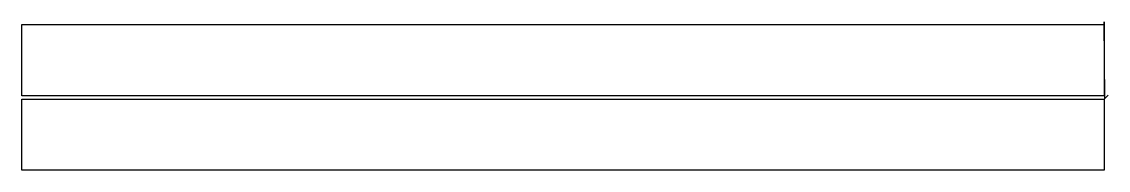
# Model space of a CAD drawing. Header units: metres. Extents: x 20 to 6820, y 1417 to 2347.
import ezdxf

# ---------------------------------------------------------------- set-up
doc = ezdxf.new("R2010")
doc.units = ezdxf.units.M

msp = doc.modelspace()

# ---------------------------------------------------------------- linework, layer by layer
at = {"layer": 'TOOL_0'}
for p, q in [((20.309, 1883.168), (20.309, 2329.168)), ((20.309, 2329.168), (6795.309, 2329.168)), ((6798.845, 1866.485), (6795.309, 2346.668)), ((6795.309, 2346.668), (6795.309, 2329.168)), ((6795.309, 2329.168), (6795.309, 1883.168)), ((6795.309, 2329.168), (6797.809, 2329.168)), ((6795.309, 1883.168), (20.309, 1883.168)), ((20.309, 1416.949), (20.309, 1862.949)), ((20.309, 1862.949), (6795.309, 1862.949)), ((6820.058, 1887.698), (6795.309, 1862.949)), ((6795.309, 1862.949), (6798.845, 1866.485)), ((6795.309, 1862.949), (6795.309, 1416.949)), ((6795.309, 1416.949), (20.309, 1416.949))]:
    msp.add_line(p, q, dxfattribs=at)

doc.saveas('drawing.dxf')
